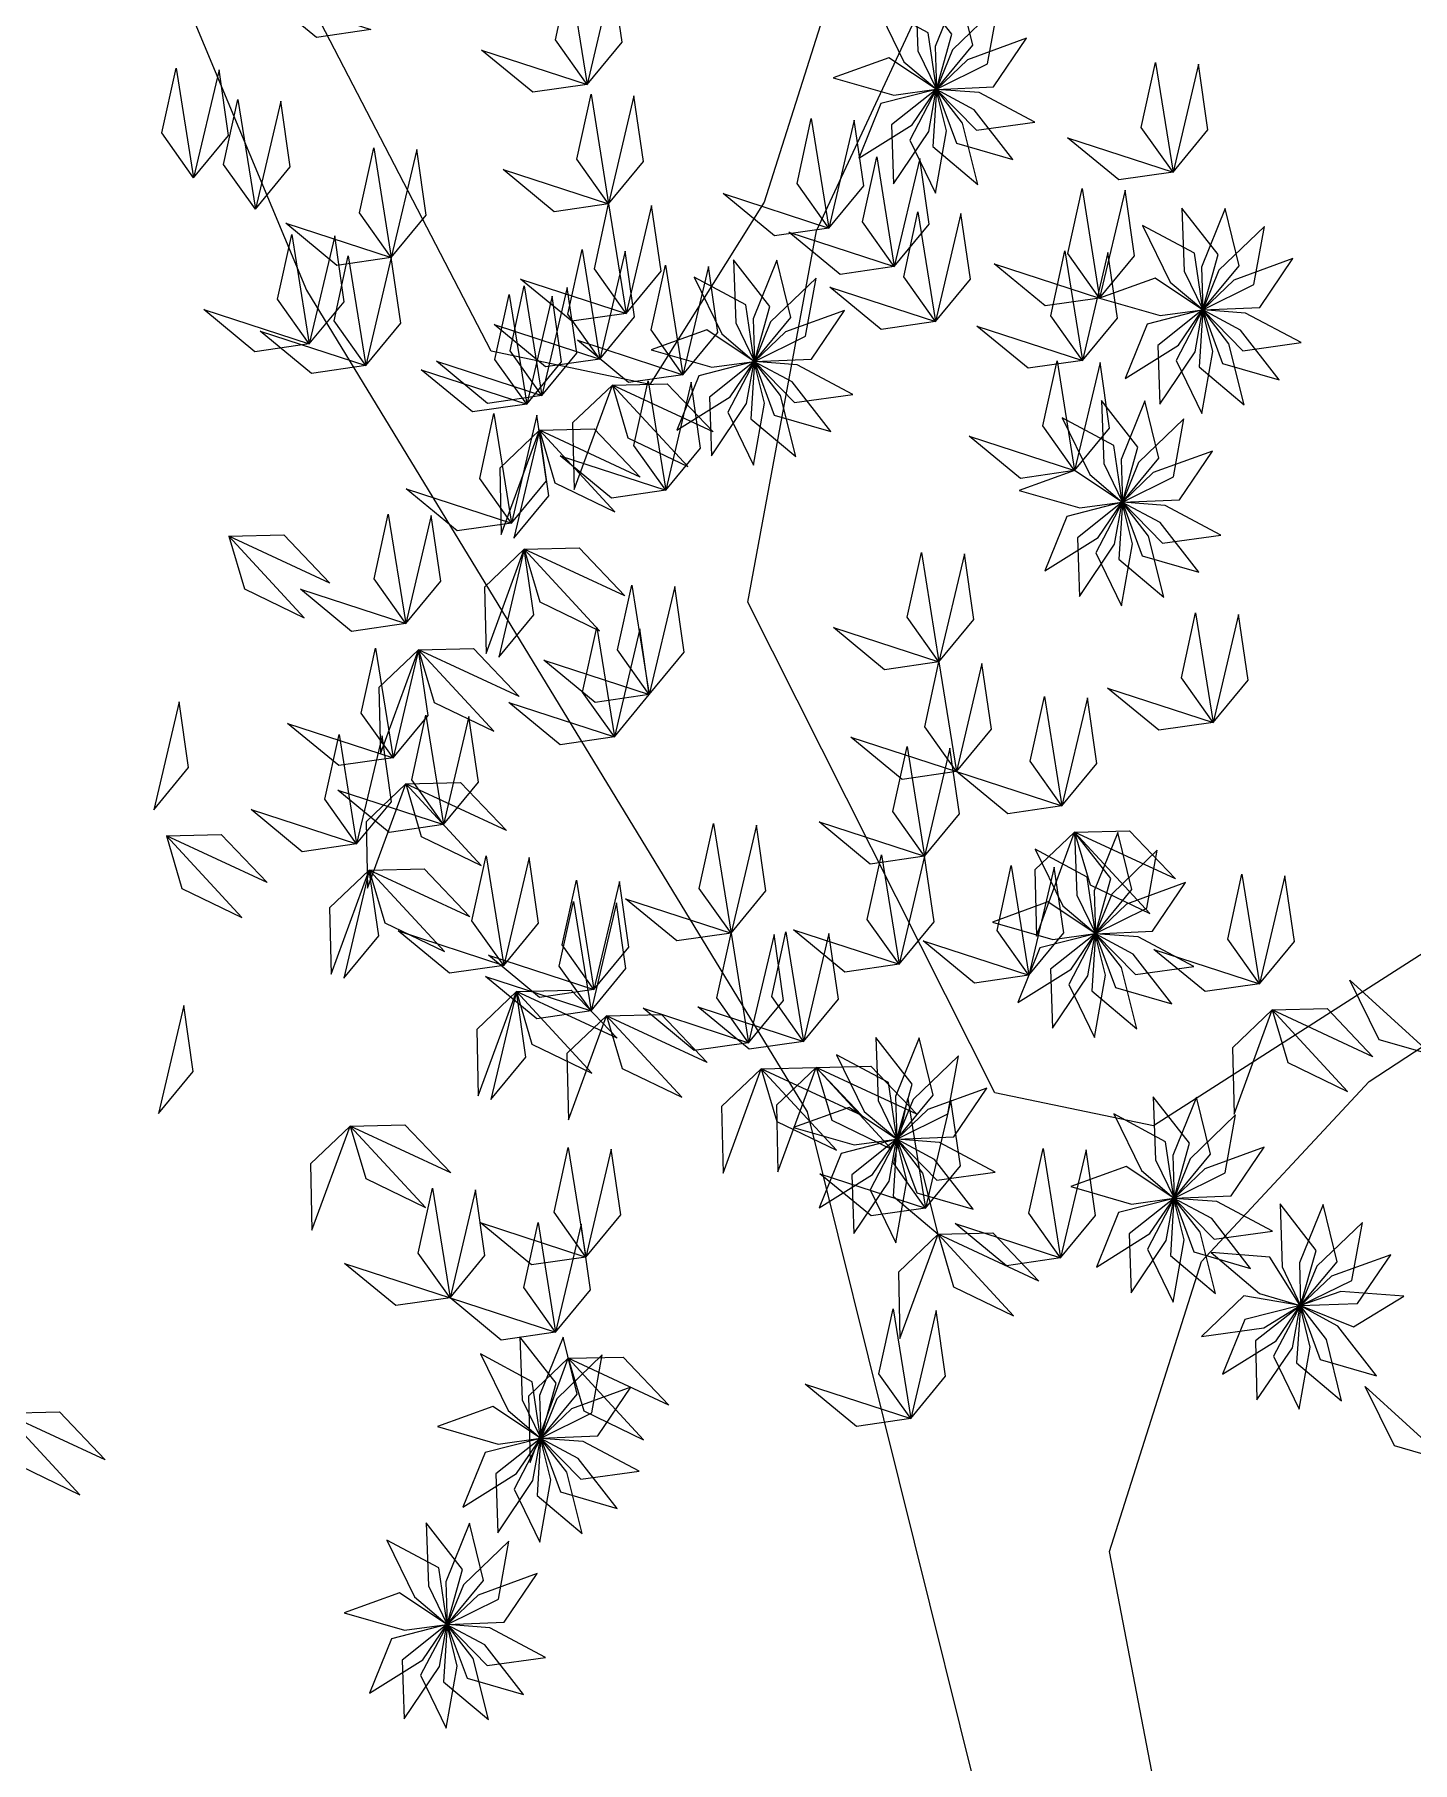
# Model space of a CAD drawing. Header units: inches. Extents: x -422522 to 22891, y -2973 to 414515.
# Drawn here: x 11243.6 to 11318.1, y 11036.6 to 11130 of the extents above; entities that cross this region are included whole.
import ezdxf

# ---------------------------------------------------------------- set-up
doc = ezdxf.new("R2010")
doc.units = ezdxf.units.IN
doc.header["$MEASUREMENT"] = 0
doc.layers.add('ARREDAMENTO', color=8, linetype='Continuous', lineweight=18)

msp = doc.modelspace()

# ---------------------------------------------------------------- linework, layer by layer
at = {"layer": 'ARREDAMENTO', "linetype": 'Continuous', "lineweight": 0}
for points in [[(11227.618, 11141.927), (11249.108, 11138.16), (11258.307, 11116.139), (11285.347, 11071.742), (11300.214, 11011.97), (11299.884, 10968.694), (11260.518, 10958.763), (11211.834, 10967.972)], [(11288.003, 11136.567), (11283.032, 11120.898), (11276.857, 11111.05), (11268.272, 11112.845), (11257.574, 11133.485)], [(11342.743, 11134.325), (11345.707, 11101.015), (11343.972, 11093.871), (11330.889, 11091.521), (11318.893, 11080.468), (11304.074, 11070.975), (11295.49, 11072.769), (11282.147, 11099.289), (11285.854, 11119.339), (11293.765, 11136.331)], [(11404.346, 11017.806), (11378.18, 11013.105), (11345.839, 10998.557), (11320.347, 10975.071), (11311.822, 10978.306), (11311.325, 11001.414), (11306.448, 11023.259), (11301.689, 11047.984), (11306.66, 11063.654), (11315.716, 11073.384), (11336.474, 11086.963), (11359.7, 11090.341), (11382.134, 11109.623), (11404.745, 11133.228)]]:
    msp.add_lwpolyline(points, dxfattribs=at)
at = {"layer": 'ARREDAMENTO', "lineweight": 0}
for points in [[(11273.465, 11127.257), (11271.749, 11129.674), (11272.517, 11133.18), (11273.465, 11127.257)], [(11273.465, 11127.257), (11275.352, 11129.543), (11274.84, 11133.095), (11273.465, 11127.257)], [(11291.216, 11132.483), (11291.335, 11129.077), (11292.339, 11127), (11293.169, 11129.971), (11291.216, 11132.483)], [(11293.546, 11132.464), (11292.27, 11129.304), (11292.342, 11126.998), (11294.309, 11129.375), (11293.546, 11132.464)], [(11261.774, 11130.222), (11258.84, 11129.799), (11256.072, 11132.083), (11261.774, 11130.222)], [(11289.079, 11131.553), (11290.573, 11128.489), (11292.335, 11127), (11291.885, 11130.052), (11289.079, 11131.553)], [(11295.668, 11131.499), (11293.216, 11129.131), (11292.345, 11126.995), (11295.107, 11128.367), (11295.668, 11131.499)], [(11297.213, 11129.754), (11294.01, 11128.588), (11292.346, 11126.992), (11295.427, 11127.121), (11297.213, 11129.754)], [(11273.465, 11127.257), (11270.531, 11126.834), (11267.763, 11129.118), (11273.465, 11127.257)], [(11286.767, 11127.623), (11290.044, 11126.683), (11292.329, 11126.996), (11289.76, 11128.704), (11286.767, 11127.623)], [(11252.201, 11122.218), (11250.485, 11124.635), (11251.253, 11128.141), (11252.201, 11122.218)], [(11252.201, 11122.218), (11254.088, 11124.505), (11253.576, 11128.056), (11252.201, 11122.218)], [(11305.124, 11122.518), (11303.407, 11124.935), (11304.175, 11128.44), (11305.124, 11122.518)], [(11305.124, 11122.518), (11307.011, 11124.804), (11306.499, 11128.356), (11305.124, 11122.518)], [(11274.622, 11120.806), (11272.906, 11123.223), (11273.674, 11126.728), (11274.622, 11120.806)], [(11274.622, 11120.806), (11276.509, 11123.092), (11275.997, 11126.644), (11274.622, 11120.806)], [(11288.141, 11123.275), (11291.031, 11125.081), (11292.328, 11126.989), (11289.34, 11126.222), (11288.141, 11123.275)], [(11290.015, 11121.89), (11291.921, 11124.716), (11292.33, 11126.986), (11289.912, 11125.07), (11290.015, 11121.89)], [(11292.291, 11121.387), (11292.883, 11124.743), (11292.332, 11126.983), (11290.903, 11124.25), (11292.291, 11121.387)], [(11294.574, 11121.853), (11293.75, 11125.16), (11292.336, 11126.982), (11292.142, 11123.904), (11294.574, 11121.853)], [(11296.471, 11123.207), (11294.373, 11125.893), (11292.34, 11126.983), (11293.415, 11124.092), (11296.471, 11123.207)], [(11297.653, 11125.216), (11294.643, 11126.816), (11292.343, 11126.985), (11294.501, 11124.781), (11297.653, 11125.216)], [(11255.537, 11120.517), (11253.82, 11122.934), (11254.588, 11126.439), (11255.537, 11120.517)], [(11255.537, 11120.517), (11257.424, 11122.803), (11256.912, 11126.355), (11255.537, 11120.517)], [(11286.525, 11119.496), (11284.808, 11121.913), (11285.576, 11125.418), (11286.525, 11119.496)], [(11286.525, 11119.496), (11288.412, 11121.782), (11287.9, 11125.334), (11286.525, 11119.496)], [(11262.883, 11117.904), (11261.166, 11120.321), (11261.934, 11123.826), (11262.883, 11117.904)], [(11305.124, 11122.518), (11302.19, 11122.095), (11299.422, 11124.379), (11305.124, 11122.518)], [(11262.883, 11117.904), (11264.77, 11120.19), (11264.258, 11123.742), (11262.883, 11117.904)], [(11290.063, 11117.421), (11288.346, 11119.838), (11289.114, 11123.343), (11290.063, 11117.421)], [(11290.063, 11117.421), (11291.95, 11119.707), (11291.438, 11123.259), (11290.063, 11117.421)], [(11274.622, 11120.806), (11271.688, 11120.383), (11268.92, 11122.667), (11274.622, 11120.806)], [(11286.525, 11119.496), (11283.59, 11119.073), (11280.823, 11121.357), (11286.525, 11119.496)], [(11301.157, 11115.712), (11299.441, 11118.129), (11300.209, 11121.634), (11301.157, 11115.712)], [(11301.157, 11115.712), (11303.044, 11117.998), (11302.533, 11121.55), (11301.157, 11115.712)], [(11275.57, 11114.884), (11273.854, 11117.301), (11274.622, 11120.806), (11275.57, 11114.884)], [(11275.57, 11114.884), (11277.458, 11117.17), (11276.946, 11120.722), (11275.57, 11114.884)], [(11292.286, 11114.444), (11290.569, 11116.861), (11291.337, 11120.366), (11292.286, 11114.444)], [(11292.286, 11114.444), (11294.173, 11116.73), (11293.661, 11120.282), (11292.286, 11114.444)], [(11305.606, 11120.572), (11305.725, 11117.166), (11306.729, 11115.089), (11307.559, 11118.06), (11305.606, 11120.572)], [(11307.937, 11120.553), (11306.66, 11117.393), (11306.732, 11115.088), (11308.699, 11117.464), (11307.937, 11120.553)], [(11258.451, 11113.233), (11256.735, 11115.65), (11257.503, 11119.155), (11258.451, 11113.233)], [(11262.883, 11117.904), (11259.949, 11117.481), (11257.181, 11119.765), (11262.883, 11117.904)], [(11290.063, 11117.421), (11287.129, 11116.997), (11284.361, 11119.281), (11290.063, 11117.421)], [(11303.469, 11119.642), (11304.963, 11116.578), (11306.725, 11115.09), (11306.275, 11118.141), (11303.469, 11119.642)], [(11310.058, 11119.588), (11307.606, 11117.22), (11306.735, 11115.085), (11309.498, 11116.456), (11310.058, 11119.588)], [(11258.451, 11113.233), (11260.338, 11115.519), (11259.826, 11119.071), (11258.451, 11113.233)], [(11274.144, 11112.42), (11272.428, 11114.837), (11273.196, 11118.343), (11274.144, 11112.42)], [(11274.144, 11112.42), (11276.031, 11114.707), (11275.519, 11118.258), (11274.144, 11112.42)], [(11300.232, 11112.341), (11298.515, 11114.758), (11299.283, 11118.264), (11300.232, 11112.341)], [(11261.507, 11112.066), (11259.791, 11114.483), (11260.559, 11117.988), (11261.507, 11112.066)], [(11261.507, 11112.066), (11263.395, 11114.352), (11262.883, 11117.904), (11261.507, 11112.066)], [(11278.64, 11111.575), (11276.924, 11113.992), (11277.692, 11117.498), (11278.64, 11111.575)], [(11278.64, 11111.575), (11280.527, 11113.862), (11280.016, 11117.414), (11278.64, 11111.575)], [(11281.38, 11117.776), (11281.499, 11114.37), (11282.503, 11112.293), (11283.333, 11115.264), (11281.38, 11117.776)], [(11283.711, 11117.757), (11282.434, 11114.597), (11282.506, 11112.291), (11284.473, 11114.668), (11283.711, 11117.757)], [(11301.157, 11115.712), (11298.223, 11115.289), (11295.455, 11117.573), (11301.157, 11115.712)], [(11300.232, 11112.341), (11302.119, 11114.627), (11301.607, 11118.179), (11300.232, 11112.341)], [(11311.603, 11117.844), (11308.4, 11116.678), (11306.736, 11115.081), (11309.817, 11115.21), (11311.603, 11117.844)], [(11271.019, 11110.445), (11269.302, 11112.862), (11270.07, 11116.367), (11271.019, 11110.445)], [(11275.57, 11114.884), (11272.636, 11114.46), (11269.869, 11116.744), (11275.57, 11114.884)], [(11279.243, 11116.845), (11280.738, 11113.782), (11282.499, 11112.293), (11282.049, 11115.345), (11279.243, 11116.845)], [(11285.832, 11116.792), (11283.38, 11114.424), (11282.509, 11112.288), (11285.272, 11113.66), (11285.832, 11116.792)], [(11301.157, 11115.712), (11304.434, 11114.773), (11306.719, 11115.086), (11304.15, 11116.793), (11301.157, 11115.712)], [(11270.2, 11109.981), (11268.483, 11112.398), (11269.251, 11115.904), (11270.2, 11109.981)], [(11270.2, 11109.981), (11272.087, 11112.268), (11271.575, 11115.819), (11270.2, 11109.981)], [(11271.019, 11110.445), (11272.906, 11112.731), (11272.394, 11116.283), (11271.019, 11110.445)], [(11292.286, 11114.444), (11289.352, 11114.02), (11286.584, 11116.304), (11292.286, 11114.444)], [(11258.451, 11113.233), (11255.517, 11112.81), (11252.749, 11115.094), (11258.451, 11113.233)], [(11287.377, 11115.047), (11284.175, 11113.881), (11282.51, 11112.285), (11285.592, 11112.414), (11287.377, 11115.047)], [(11302.531, 11111.364), (11305.421, 11113.171), (11306.718, 11115.078), (11303.73, 11114.312), (11302.531, 11111.364)], [(11304.405, 11109.979), (11306.311, 11112.805), (11306.72, 11115.075), (11304.302, 11113.159), (11304.405, 11109.979)], [(11306.681, 11109.476), (11307.273, 11112.833), (11306.722, 11115.073), (11305.293, 11112.339), (11306.681, 11109.476)], [(11308.965, 11109.942), (11308.14, 11113.249), (11306.726, 11115.072), (11306.532, 11111.993), (11308.965, 11109.942)], [(11310.861, 11111.297), (11308.763, 11113.982), (11306.73, 11115.072), (11307.805, 11112.181), (11310.861, 11111.297)], [(11312.043, 11113.305), (11309.033, 11114.905), (11306.733, 11115.074), (11308.891, 11112.87), (11312.043, 11113.305)], [(11261.507, 11112.066), (11258.573, 11111.643), (11255.806, 11113.927), (11261.507, 11112.066)], [(11274.144, 11112.42), (11271.21, 11111.997), (11268.442, 11114.281), (11274.144, 11112.42)], [(11276.932, 11112.916), (11280.208, 11111.976), (11282.493, 11112.289), (11279.924, 11113.996), (11276.932, 11112.916)], [(11300.232, 11112.341), (11297.298, 11111.918), (11294.53, 11114.202), (11300.232, 11112.341)], [(11278.64, 11111.575), (11275.706, 11111.152), (11272.938, 11113.436), (11278.64, 11111.575)], [(11270.2, 11109.981), (11267.266, 11109.558), (11264.498, 11111.842), (11270.2, 11109.981)], [(11271.019, 11110.445), (11268.084, 11110.021), (11265.317, 11112.306), (11271.019, 11110.445)], [(11278.305, 11108.568), (11281.196, 11110.374), (11282.492, 11112.282), (11279.504, 11111.515), (11278.305, 11108.568)], [(11280.179, 11107.183), (11282.085, 11110.009), (11282.494, 11112.279), (11280.076, 11110.363), (11280.179, 11107.183)], [(11282.455, 11106.68), (11283.047, 11110.036), (11282.497, 11112.276), (11281.067, 11109.543), (11282.455, 11106.68)], [(11284.739, 11107.146), (11283.914, 11110.453), (11282.5, 11112.275), (11282.306, 11109.197), (11284.739, 11107.146)], [(11286.635, 11108.5), (11284.537, 11111.186), (11282.504, 11112.276), (11283.579, 11109.385), (11286.635, 11108.5)], [(11287.817, 11110.509), (11284.808, 11112.109), (11282.507, 11112.278), (11284.665, 11110.074), (11287.817, 11110.509)], [(11299.808, 11106.395), (11298.092, 11108.812), (11298.86, 11112.318), (11299.808, 11106.395)], [(11299.808, 11106.395), (11301.695, 11108.682), (11301.183, 11112.234), (11299.808, 11106.395)], [(11274.829, 11111.01), (11272.683, 11108.965), (11272.768, 11105.377), (11274.829, 11111.01)], [(11274.829, 11111.01), (11277.793, 11111.081), (11280.269, 11108.483), (11274.829, 11111.01)], [(11274.829, 11111.01), (11275.669, 11108.167), (11278.899, 11106.604), (11274.829, 11111.01)], [(11277.711, 11105.325), (11275.995, 11107.742), (11276.763, 11111.247), (11277.711, 11105.325)], [(11277.711, 11105.325), (11279.598, 11107.611), (11279.087, 11111.163), (11277.711, 11105.325)], [(11301.264, 11110.175), (11301.383, 11106.769), (11302.387, 11104.692), (11303.216, 11107.663), (11301.264, 11110.175)], [(11303.594, 11110.156), (11302.318, 11106.996), (11302.39, 11104.69), (11304.356, 11107.067), (11303.594, 11110.156)], [(11269.38, 11103.553), (11267.663, 11105.97), (11268.431, 11109.475), (11269.38, 11103.553)], [(11269.38, 11103.553), (11267.663, 11105.97), (11268.431, 11109.475), (11269.38, 11103.553)], [(11269.38, 11103.553), (11271.267, 11105.839), (11270.755, 11109.391), (11269.38, 11103.553)], [(11269.38, 11103.553), (11271.267, 11105.839), (11270.755, 11109.391), (11269.38, 11103.553)], [(11299.127, 11109.244), (11300.621, 11106.181), (11302.383, 11104.692), (11301.933, 11107.744), (11299.127, 11109.244)], [(11305.716, 11109.191), (11303.264, 11106.823), (11302.392, 11104.687), (11305.155, 11106.059), (11305.716, 11109.191)], [(11270.885, 11108.571), (11268.739, 11106.526), (11268.824, 11102.938), (11270.885, 11108.571)], [(11269.51, 11102.733), (11271.397, 11105.019), (11270.885, 11108.571), (11269.51, 11102.733)], [(11270.885, 11108.571), (11273.849, 11108.642), (11276.324, 11106.044), (11270.885, 11108.571)], [(11270.885, 11108.571), (11271.724, 11105.728), (11274.955, 11104.165), (11270.885, 11108.571)], [(11299.808, 11106.395), (11296.874, 11105.972), (11294.106, 11108.256), (11299.808, 11106.395)], [(11277.711, 11105.325), (11274.777, 11104.902), (11272.009, 11107.186), (11277.711, 11105.325)], [(11307.261, 11107.446), (11304.058, 11106.28), (11302.393, 11104.684), (11305.475, 11104.813), (11307.261, 11107.446)], [(11296.815, 11105.315), (11300.092, 11104.375), (11302.377, 11104.688), (11299.808, 11106.395), (11296.815, 11105.315)], [(11269.38, 11103.553), (11266.446, 11103.13), (11263.678, 11105.414), (11269.38, 11103.553)], [(11269.38, 11103.553), (11266.446, 11103.13), (11263.678, 11105.414), (11269.38, 11103.553)], [(11298.189, 11100.967), (11301.079, 11102.773), (11302.376, 11104.681), (11299.388, 11103.914), (11298.189, 11100.967)], [(11300.063, 11099.582), (11301.969, 11102.408), (11302.377, 11104.678), (11299.96, 11102.762), (11300.063, 11099.582)], [(11302.339, 11099.079), (11302.93, 11102.435), (11302.38, 11104.675), (11300.951, 11101.942), (11302.339, 11099.079)], [(11304.622, 11099.545), (11303.798, 11102.852), (11302.384, 11104.674), (11302.19, 11101.596), (11304.622, 11099.545)], [(11306.519, 11100.899), (11304.42, 11103.585), (11302.388, 11104.675), (11303.462, 11101.784), (11306.519, 11100.899)], [(11307.701, 11102.908), (11304.691, 11104.508), (11302.391, 11104.677), (11304.549, 11102.473), (11307.701, 11102.908)], [(11263.67, 11098.12), (11261.954, 11100.537), (11262.722, 11104.043), (11263.67, 11098.12)], [(11263.67, 11098.12), (11265.558, 11100.407), (11265.046, 11103.959), (11263.67, 11098.12)], [(11254.113, 11102.84), (11257.077, 11102.911), (11259.553, 11100.313), (11254.113, 11102.84)], [(11254.113, 11102.84), (11254.952, 11099.997), (11258.183, 11098.434), (11254.113, 11102.84)], [(11270.065, 11102.143), (11267.919, 11100.098), (11268.004, 11096.51), (11270.065, 11102.143)], [(11268.69, 11096.305), (11270.577, 11098.591), (11270.065, 11102.143), (11268.69, 11096.305)], [(11270.065, 11102.143), (11273.029, 11102.213), (11275.504, 11099.616), (11270.065, 11102.143)], [(11270.065, 11102.143), (11270.904, 11099.3), (11274.135, 11097.737), (11270.065, 11102.143)], [(11292.473, 11096.051), (11290.756, 11098.468), (11291.524, 11101.973), (11292.473, 11096.051)], [(11292.473, 11096.051), (11294.36, 11098.337), (11293.848, 11101.889), (11292.473, 11096.051)], [(11263.67, 11098.12), (11260.736, 11097.697), (11257.969, 11099.981), (11263.67, 11098.12)], [(11276.825, 11094.284), (11275.109, 11096.701), (11275.877, 11100.206), (11276.825, 11094.284)], [(11276.825, 11094.284), (11278.712, 11096.57), (11278.2, 11100.122), (11276.825, 11094.284)], [(11307.291, 11092.778), (11305.575, 11095.195), (11306.343, 11098.7), (11307.291, 11092.778)], [(11307.291, 11092.778), (11309.178, 11095.064), (11308.666, 11098.616), (11307.291, 11092.778)], [(11274.938, 11091.997), (11273.222, 11094.414), (11273.99, 11097.92), (11274.938, 11091.997)], [(11274.938, 11091.997), (11276.825, 11094.284), (11276.313, 11097.836), (11274.938, 11091.997)], [(11292.473, 11096.051), (11289.539, 11095.628), (11286.771, 11097.912), (11292.473, 11096.051)], [(11262.981, 11090.872), (11261.264, 11093.289), (11262.032, 11096.795), (11262.981, 11090.872)], [(11264.356, 11096.71), (11267.319, 11096.781), (11269.795, 11094.183), (11264.356, 11096.71)], [(11264.356, 11096.71), (11262.21, 11094.665), (11262.295, 11091.078), (11264.356, 11096.71)], [(11262.981, 11090.872), (11264.868, 11093.158), (11264.356, 11096.71), (11262.981, 11090.872)], [(11264.356, 11096.71), (11265.195, 11093.867), (11268.425, 11092.304), (11264.356, 11096.71)], [(11276.825, 11094.284), (11273.891, 11093.86), (11271.123, 11096.144), (11276.825, 11094.284)], [(11293.421, 11090.129), (11291.705, 11092.546), (11292.473, 11096.051), (11293.421, 11090.129)], [(11293.421, 11090.129), (11295.308, 11092.415), (11294.796, 11095.967), (11293.421, 11090.129)], [(11299.123, 11088.268), (11297.407, 11090.685), (11298.175, 11094.19), (11299.123, 11088.268)], [(11299.123, 11088.268), (11301.01, 11090.554), (11300.498, 11094.106), (11299.123, 11088.268)], [(11307.291, 11092.778), (11304.357, 11092.355), (11301.589, 11094.639), (11307.291, 11092.778)], [(11250.043, 11088.062), (11251.93, 11090.348), (11251.418, 11093.9), (11250.043, 11088.062)], [(11265.701, 11087.259), (11263.984, 11089.676), (11264.752, 11093.181), (11265.701, 11087.259)], [(11265.701, 11087.259), (11267.588, 11089.545), (11267.076, 11093.097), (11265.701, 11087.259)], [(11274.938, 11091.997), (11272.004, 11091.574), (11269.236, 11093.858), (11274.938, 11091.997)], [(11262.981, 11090.872), (11260.046, 11090.449), (11257.279, 11092.733), (11262.981, 11090.872)], [(11261.007, 11086.213), (11259.291, 11088.63), (11260.059, 11092.136), (11261.007, 11086.213)], [(11261.007, 11086.213), (11262.894, 11088.499), (11262.382, 11092.051), (11261.007, 11086.213)], [(11293.421, 11090.129), (11290.487, 11089.705), (11287.719, 11091.989), (11293.421, 11090.129)], [(11291.697, 11085.55), (11289.98, 11087.967), (11290.749, 11091.473), (11291.697, 11085.55)], [(11291.697, 11085.55), (11293.584, 11087.836), (11293.072, 11091.388), (11291.697, 11085.55)], [(11263.666, 11089.462), (11261.52, 11087.417), (11261.605, 11083.829), (11263.666, 11089.462)], [(11263.666, 11089.462), (11266.629, 11089.532), (11269.105, 11086.935), (11263.666, 11089.462)], [(11263.666, 11089.462), (11264.505, 11086.619), (11267.736, 11085.056), (11263.666, 11089.462)], [(11299.123, 11088.268), (11296.189, 11087.845), (11293.421, 11090.129), (11299.123, 11088.268)], [(11265.701, 11087.259), (11262.767, 11086.836), (11259.999, 11089.12), (11265.701, 11087.259)], [(11261.007, 11086.213), (11258.073, 11085.79), (11255.305, 11088.074), (11261.007, 11086.213)], [(11291.697, 11085.55), (11288.763, 11085.127), (11285.995, 11087.411), (11291.697, 11085.55)], [(11250.728, 11086.652), (11253.691, 11086.722), (11256.167, 11084.125), (11250.728, 11086.652)], [(11250.728, 11086.652), (11251.567, 11083.809), (11254.798, 11082.246), (11250.728, 11086.652)], [(11281.242, 11081.397), (11279.526, 11083.814), (11280.294, 11087.32), (11281.242, 11081.397)], [(11281.242, 11081.397), (11283.129, 11083.684), (11282.617, 11087.235), (11281.242, 11081.397)], [(11299.808, 11086.858), (11297.662, 11084.812), (11297.747, 11081.225), (11299.808, 11086.858)], [(11299.808, 11086.858), (11302.772, 11086.928), (11305.248, 11084.33), (11299.808, 11086.858)], [(11299.808, 11086.858), (11299.927, 11083.451), (11300.931, 11081.374), (11301.761, 11084.345), (11299.808, 11086.858)], [(11299.808, 11086.858), (11300.648, 11084.014), (11303.878, 11082.452), (11299.808, 11086.858)], [(11302.139, 11086.839), (11300.862, 11083.678), (11300.935, 11081.373), (11302.901, 11083.749), (11302.139, 11086.839)], [(11268.958, 11079.652), (11267.241, 11082.069), (11268.009, 11085.574), (11268.958, 11079.652)], [(11290.322, 11079.712), (11288.605, 11082.129), (11289.373, 11085.634), (11290.322, 11079.712)], [(11290.322, 11079.712), (11292.209, 11081.998), (11291.697, 11085.55), (11290.322, 11079.712)], [(11297.672, 11085.927), (11299.166, 11082.864), (11300.928, 11081.375), (11300.477, 11084.426), (11297.672, 11085.927)], [(11304.26, 11085.873), (11301.809, 11083.505), (11300.937, 11081.37), (11303.7, 11082.741), (11304.26, 11085.873)], [(11261.692, 11084.803), (11259.546, 11082.758), (11259.631, 11079.17), (11261.692, 11084.803)], [(11260.317, 11078.965), (11262.204, 11081.251), (11261.692, 11084.803), (11260.317, 11078.965)], [(11261.692, 11084.803), (11264.656, 11084.873), (11267.132, 11082.276), (11261.692, 11084.803)], [(11261.692, 11084.803), (11262.532, 11081.96), (11265.762, 11080.397), (11261.692, 11084.803)], [(11268.958, 11079.652), (11270.845, 11081.938), (11270.333, 11085.49), (11268.958, 11079.652)], [(11297.333, 11079.123), (11295.617, 11081.54), (11296.385, 11085.046), (11297.333, 11079.123)], [(11297.333, 11079.123), (11299.22, 11081.409), (11298.708, 11084.961), (11297.333, 11079.123)], [(11309.797, 11078.656), (11308.08, 11081.073), (11308.848, 11084.579), (11309.797, 11078.656)], [(11273.831, 11078.343), (11272.114, 11080.76), (11272.882, 11084.265), (11273.831, 11078.343)], [(11273.831, 11078.343), (11275.718, 11080.629), (11275.206, 11084.181), (11273.831, 11078.343)], [(11305.806, 11084.129), (11302.603, 11082.963), (11300.938, 11081.366), (11304.02, 11081.495), (11305.806, 11084.129)], [(11309.797, 11078.656), (11311.684, 11080.943), (11311.172, 11084.494), (11309.797, 11078.656)], [(11273.675, 11077.191), (11271.958, 11079.608), (11272.726, 11083.113), (11273.675, 11077.191)], [(11273.675, 11077.191), (11275.562, 11079.477), (11275.05, 11083.029), (11273.675, 11077.191)], [(11281.242, 11081.397), (11278.308, 11080.974), (11275.54, 11083.258), (11281.242, 11081.397)], [(11295.36, 11081.997), (11298.636, 11081.058), (11300.922, 11081.371), (11298.353, 11083.078), (11295.36, 11081.997)], [(11268.958, 11079.652), (11266.023, 11079.228), (11263.256, 11081.512), (11268.958, 11079.652)], [(11282.19, 11075.475), (11280.474, 11077.892), (11281.242, 11081.397), (11282.19, 11075.475)], [(11282.19, 11075.475), (11284.078, 11077.761), (11283.566, 11081.313), (11282.19, 11075.475)], [(11285.154, 11075.546), (11283.438, 11077.963), (11284.206, 11081.468), (11285.154, 11075.546)], [(11290.322, 11079.712), (11287.388, 11079.289), (11284.62, 11081.573), (11290.322, 11079.712)], [(11285.154, 11075.546), (11287.041, 11077.832), (11286.529, 11081.384), (11285.154, 11075.546)], [(11297.333, 11079.123), (11294.399, 11078.7), (11291.631, 11080.984), (11297.333, 11079.123)], [(11296.733, 11077.649), (11299.624, 11079.456), (11300.92, 11081.364), (11297.933, 11080.597), (11296.733, 11077.649)], [(11298.608, 11076.264), (11300.513, 11079.09), (11300.922, 11081.36), (11298.505, 11079.444), (11298.608, 11076.264)], [(11300.883, 11075.761), (11301.475, 11079.118), (11300.925, 11081.358), (11299.496, 11078.624), (11300.883, 11075.761)], [(11303.167, 11076.227), (11302.342, 11079.534), (11300.928, 11081.357), (11300.735, 11078.278), (11303.167, 11076.227)], [(11305.064, 11077.582), (11302.965, 11080.267), (11300.932, 11081.357), (11302.007, 11078.466), (11305.064, 11077.582)], [(11306.245, 11079.59), (11303.236, 11081.19), (11300.935, 11081.359), (11303.093, 11079.155), (11306.245, 11079.59)], [(11273.831, 11078.343), (11270.896, 11077.919), (11268.129, 11080.203), (11273.831, 11078.343)], [(11309.797, 11078.656), (11306.863, 11078.233), (11304.095, 11080.517), (11309.797, 11078.656)], [(11273.675, 11077.191), (11270.741, 11076.768), (11267.973, 11079.052), (11273.675, 11077.191)], [(11269.643, 11078.241), (11267.497, 11076.196), (11267.582, 11072.609), (11269.643, 11078.241)], [(11268.268, 11072.403), (11270.155, 11074.689), (11269.643, 11078.241), (11268.268, 11072.403)], [(11269.643, 11078.241), (11272.606, 11078.312), (11275.082, 11075.714), (11269.643, 11078.241)], [(11269.643, 11078.241), (11270.482, 11075.398), (11273.713, 11073.836), (11269.643, 11078.241)], [(11319.104, 11074.812), (11316.255, 11075.632), (11314.671, 11078.852), (11319.104, 11074.812)], [(11250.296, 11071.64), (11252.183, 11073.927), (11251.671, 11077.479), (11250.296, 11071.64)], [(11282.19, 11075.475), (11279.256, 11075.052), (11276.489, 11077.336), (11282.19, 11075.475)], [(11285.154, 11075.546), (11282.22, 11075.122), (11279.452, 11077.406), (11285.154, 11075.546)], [(11310.482, 11077.246), (11308.336, 11075.201), (11308.421, 11071.614), (11310.482, 11077.246)], [(11310.482, 11077.246), (11313.445, 11077.317), (11315.921, 11074.719), (11310.482, 11077.246)], [(11310.482, 11077.246), (11311.321, 11074.403), (11314.552, 11072.84), (11310.482, 11077.246)], [(11274.516, 11076.932), (11272.37, 11074.887), (11272.455, 11071.3), (11274.516, 11076.932)], [(11274.516, 11076.932), (11277.479, 11077.003), (11279.955, 11074.405), (11274.516, 11076.932)], [(11274.516, 11076.932), (11275.355, 11074.089), (11278.586, 11072.527), (11274.516, 11076.932)], [(11289.072, 11075.753), (11289.192, 11072.347), (11290.195, 11070.27), (11291.025, 11073.241), (11289.072, 11075.753)], [(11291.403, 11075.734), (11290.126, 11072.574), (11290.199, 11070.269), (11292.165, 11072.645), (11291.403, 11075.734)], [(11286.936, 11074.823), (11288.43, 11071.759), (11290.192, 11070.271), (11289.741, 11073.322), (11286.936, 11074.823)], [(11293.524, 11074.769), (11291.073, 11072.401), (11290.201, 11070.266), (11292.964, 11071.637), (11293.524, 11074.769)], [(11282.876, 11074.065), (11280.73, 11072.02), (11280.815, 11068.432), (11282.876, 11074.065)], [(11282.876, 11074.065), (11285.839, 11074.135), (11288.315, 11071.538), (11282.876, 11074.065)], [(11282.876, 11074.065), (11283.715, 11071.222), (11286.945, 11069.659), (11282.876, 11074.065)], [(11285.839, 11074.135), (11283.693, 11072.09), (11283.778, 11068.503), (11285.839, 11074.135)], [(11285.839, 11074.135), (11288.803, 11074.206), (11291.279, 11071.608), (11285.839, 11074.135)], [(11285.839, 11074.135), (11286.679, 11071.292), (11289.909, 11069.729), (11285.839, 11074.135)], [(11291.746, 11066.533), (11290.029, 11068.95), (11290.797, 11072.456), (11291.746, 11066.533)], [(11295.07, 11073.025), (11291.867, 11071.859), (11290.202, 11070.262), (11293.284, 11070.391), (11295.07, 11073.025)], [(11304.055, 11072.556), (11304.174, 11069.15), (11305.178, 11067.073), (11306.008, 11070.044), (11304.055, 11072.556)], [(11306.385, 11072.537), (11305.109, 11069.377), (11305.181, 11067.071), (11307.148, 11069.448), (11306.385, 11072.537)], [(11284.624, 11070.893), (11287.9, 11069.954), (11290.186, 11070.267), (11287.617, 11071.974), (11284.624, 11070.893)], [(11291.746, 11066.533), (11293.633, 11068.819), (11293.121, 11072.371), (11291.746, 11066.533)], [(11301.918, 11071.626), (11303.412, 11068.562), (11305.174, 11067.073), (11304.724, 11070.125), (11301.918, 11071.626)], [(11308.507, 11071.572), (11306.055, 11069.204), (11305.184, 11067.069), (11307.947, 11068.44), (11308.507, 11071.572)], [(11260.66, 11070.97), (11258.513, 11068.925), (11258.598, 11065.337), (11260.66, 11070.97)], [(11260.66, 11070.97), (11263.623, 11071.041), (11266.099, 11068.443), (11260.66, 11070.97)], [(11260.66, 11070.97), (11261.499, 11068.127), (11264.729, 11066.564), (11260.66, 11070.97)], [(11273.392, 11063.891), (11271.675, 11066.308), (11272.443, 11069.814), (11273.392, 11063.891)], [(11273.392, 11063.891), (11275.279, 11066.178), (11274.767, 11069.729), (11273.392, 11063.891)], [(11285.997, 11066.545), (11288.888, 11068.352), (11290.184, 11070.259), (11287.197, 11069.493), (11285.997, 11066.545)], [(11287.872, 11065.16), (11289.778, 11067.986), (11290.186, 11070.256), (11287.769, 11068.34), (11287.872, 11065.16)], [(11290.147, 11064.657), (11290.739, 11068.014), (11290.189, 11070.254), (11288.76, 11067.52), (11290.147, 11064.657)], [(11292.431, 11065.123), (11291.606, 11068.43), (11290.192, 11070.253), (11289.999, 11067.174), (11292.431, 11065.123)], [(11294.328, 11066.478), (11292.229, 11069.163), (11290.196, 11070.253), (11291.271, 11067.362), (11294.328, 11066.478)], [(11295.509, 11068.486), (11292.5, 11070.086), (11290.199, 11070.255), (11292.357, 11068.051), (11295.509, 11068.486)], [(11299.051, 11063.842), (11297.335, 11066.259), (11298.103, 11069.765), (11299.051, 11063.842)], [(11299.051, 11063.842), (11300.938, 11066.129), (11300.426, 11069.68), (11299.051, 11063.842)], [(11310.052, 11069.827), (11306.849, 11068.661), (11305.185, 11067.065), (11308.266, 11067.194), (11310.052, 11069.827)], [(11299.606, 11067.696), (11302.883, 11066.756), (11305.168, 11067.07), (11302.599, 11068.777), (11299.606, 11067.696)], [(11291.746, 11066.533), (11288.812, 11066.11), (11286.044, 11068.394), (11291.746, 11066.533)], [(11266.059, 11061.69), (11264.342, 11064.107), (11265.11, 11067.612), (11266.059, 11061.69)], [(11266.059, 11061.69), (11267.946, 11063.976), (11267.434, 11067.528), (11266.059, 11061.69)], [(11300.98, 11063.348), (11303.87, 11065.155), (11305.167, 11067.062), (11302.179, 11066.295), (11300.98, 11063.348)], [(11302.854, 11061.963), (11304.76, 11064.789), (11305.169, 11067.059), (11302.751, 11065.143), (11302.854, 11061.963)], [(11305.13, 11061.46), (11305.722, 11064.817), (11305.171, 11067.057), (11303.742, 11064.323), (11305.13, 11061.46)], [(11307.414, 11061.926), (11306.589, 11065.233), (11305.175, 11067.056), (11304.981, 11063.977), (11307.414, 11061.926)], [(11309.31, 11063.28), (11307.212, 11065.966), (11305.179, 11067.056), (11306.254, 11064.165), (11309.31, 11063.28)], [(11310.492, 11065.289), (11307.482, 11066.889), (11305.182, 11067.058), (11307.34, 11064.854), (11310.492, 11065.289)], [(11310.91, 11066.764), (11311.013, 11063.357), (11312.008, 11061.276), (11312.851, 11064.243), (11310.91, 11066.764)], [(11313.24, 11066.734), (11311.949, 11063.58), (11312.011, 11061.274), (11313.988, 11063.641), (11313.24, 11066.734)], [(11273.392, 11063.891), (11270.458, 11063.468), (11267.69, 11065.752), (11273.392, 11063.891)], [(11271.761, 11059.829), (11270.044, 11062.246), (11270.812, 11065.752), (11271.761, 11059.829)], [(11271.761, 11059.829), (11273.648, 11062.115), (11273.136, 11065.667), (11271.761, 11059.829)], [(11292.431, 11065.123), (11290.285, 11063.078), (11290.37, 11059.49), (11292.431, 11065.123)], [(11292.431, 11065.123), (11295.395, 11065.194), (11297.871, 11062.596), (11292.431, 11065.123)], [(11292.431, 11065.123), (11293.27, 11062.28), (11296.501, 11060.717), (11292.431, 11065.123)], [(11299.051, 11063.842), (11296.117, 11063.419), (11293.349, 11065.703), (11299.051, 11063.842)], [(11315.357, 11065.759), (11312.895, 11063.403), (11312.013, 11061.271), (11314.782, 11062.629), (11315.357, 11065.759)], [(11307.187, 11064.131), (11309.788, 11061.928), (11312, 11061.275), (11310.36, 11063.887), (11307.187, 11064.131)], [(11266.059, 11061.69), (11263.125, 11061.267), (11260.357, 11063.551), (11266.059, 11061.69)], [(11316.894, 11064.007), (11313.686, 11062.856), (11312.014, 11061.267), (11315.096, 11061.382), (11316.894, 11064.007)], [(11271.761, 11059.829), (11268.827, 11059.406), (11266.059, 11061.69), (11271.761, 11059.829)], [(11306.653, 11059.603), (11310.03, 11060.062), (11311.996, 11061.269), (11308.957, 11061.797), (11306.653, 11059.603)], [(11307.792, 11057.57), (11310.691, 11059.363), (11311.996, 11061.265), (11309.005, 11060.512), (11307.792, 11057.57)], [(11309.66, 11056.176), (11311.579, 11058.993), (11311.998, 11061.261), (11309.572, 11059.357), (11309.66, 11056.176)], [(11311.934, 11055.663), (11312.541, 11059.016), (11312.001, 11061.259), (11310.559, 11058.532), (11311.934, 11055.663)], [(11314.219, 11056.118), (11313.41, 11059.429), (11312.005, 11061.258), (11311.796, 11058.181), (11314.219, 11056.118)], [(11316.122, 11057.464), (11314.036, 11060.159), (11312.008, 11061.259), (11313.07, 11058.363), (11316.122, 11057.464)], [(11317.586, 11061.782), (11314.187, 11062.035), (11312.013, 11061.264), (11314.876, 11060.115), (11317.586, 11061.782)], [(11290.947, 11055.164), (11289.231, 11057.581), (11289.999, 11061.086), (11290.947, 11055.164)], [(11290.947, 11055.164), (11292.834, 11057.45), (11292.322, 11061.002), (11290.947, 11055.164)], [(11269.832, 11059.587), (11269.951, 11056.18), (11270.955, 11054.103), (11271.785, 11057.074), (11269.832, 11059.587)], [(11272.163, 11059.568), (11270.886, 11056.407), (11270.958, 11054.102), (11272.925, 11056.478), (11272.163, 11059.568)], [(11267.695, 11058.656), (11269.19, 11055.593), (11270.951, 11054.104), (11270.501, 11057.155), (11267.695, 11058.656)], [(11274.284, 11058.602), (11271.832, 11056.234), (11270.961, 11054.099), (11273.724, 11055.47), (11274.284, 11058.602)], [(11272.446, 11058.419), (11275.41, 11058.489), (11277.885, 11055.892), (11272.446, 11058.419)], [(11272.446, 11058.419), (11270.3, 11056.374), (11270.385, 11052.786), (11272.446, 11058.419)], [(11272.446, 11058.419), (11273.285, 11055.576), (11276.516, 11054.013), (11272.446, 11058.419)], [(11275.829, 11056.858), (11272.627, 11055.692), (11270.962, 11054.095), (11274.043, 11054.224), (11275.829, 11056.858)], [(11290.947, 11055.164), (11288.013, 11054.741), (11285.245, 11057.025), (11290.947, 11055.164)], [(11319.934, 11052.862), (11317.085, 11053.681), (11315.501, 11056.901), (11319.934, 11052.862)], [(11265.383, 11054.726), (11268.66, 11053.787), (11270.945, 11054.1), (11268.376, 11055.807), (11265.383, 11054.726)], [(11241.984, 11055.451), (11244.947, 11055.521), (11247.423, 11052.924), (11241.984, 11055.451)], [(11241.984, 11055.451), (11242.823, 11052.608), (11246.054, 11051.045), (11241.984, 11055.451)], [(11266.757, 11050.378), (11269.647, 11052.185), (11270.944, 11054.093), (11267.956, 11053.326), (11266.757, 11050.378)], [(11268.631, 11048.993), (11270.537, 11051.819), (11270.946, 11054.089), (11268.528, 11052.173), (11268.631, 11048.993)], [(11270.907, 11048.49), (11271.499, 11051.847), (11270.949, 11054.087), (11269.519, 11051.353), (11270.907, 11048.49)], [(11273.191, 11048.956), (11272.366, 11052.263), (11270.952, 11054.086), (11270.758, 11051.007), (11273.191, 11048.956)], [(11275.087, 11050.311), (11272.989, 11052.996), (11270.956, 11054.086), (11272.031, 11051.195), (11275.087, 11050.311)], [(11276.269, 11052.319), (11273.259, 11053.919), (11270.959, 11054.088), (11273.117, 11051.884), (11276.269, 11052.319)], [(11264.776, 11049.523), (11264.896, 11046.117), (11265.9, 11044.04), (11266.729, 11047.011), (11264.776, 11049.523)], [(11267.107, 11049.504), (11265.83, 11046.344), (11265.903, 11044.038), (11267.869, 11046.415), (11267.107, 11049.504)], [(11262.64, 11048.592), (11264.134, 11045.529), (11265.896, 11044.04), (11265.445, 11047.092), (11262.64, 11048.592)], [(11269.228, 11048.539), (11266.777, 11046.171), (11265.905, 11044.035), (11268.668, 11045.407), (11269.228, 11048.539)], [(11270.774, 11046.794), (11267.571, 11045.628), (11265.906, 11044.032), (11268.988, 11044.161), (11270.774, 11046.794)], [(11260.328, 11044.663), (11263.604, 11043.723), (11265.89, 11044.036), (11263.321, 11045.743), (11260.328, 11044.663)], [(11261.702, 11040.315), (11264.592, 11042.121), (11265.888, 11044.029), (11262.901, 11043.262), (11261.702, 11040.315)], [(11263.576, 11038.93), (11265.482, 11041.756), (11265.89, 11044.026), (11263.473, 11042.11), (11263.576, 11038.93)], [(11265.852, 11038.427), (11266.443, 11041.783), (11265.893, 11044.023), (11264.464, 11041.29), (11265.852, 11038.427)], [(11268.135, 11038.893), (11267.31, 11042.2), (11265.897, 11044.022), (11265.703, 11040.944), (11268.135, 11038.893)], [(11270.032, 11040.247), (11267.933, 11042.933), (11265.9, 11044.023), (11266.975, 11041.132), (11270.032, 11040.247)], [(11271.213, 11042.256), (11268.204, 11043.856), (11265.903, 11044.025), (11268.061, 11041.821), (11271.213, 11042.256)]]:
    msp.add_lwpolyline(points, dxfattribs=at)

doc.saveas('drawing.dxf')
